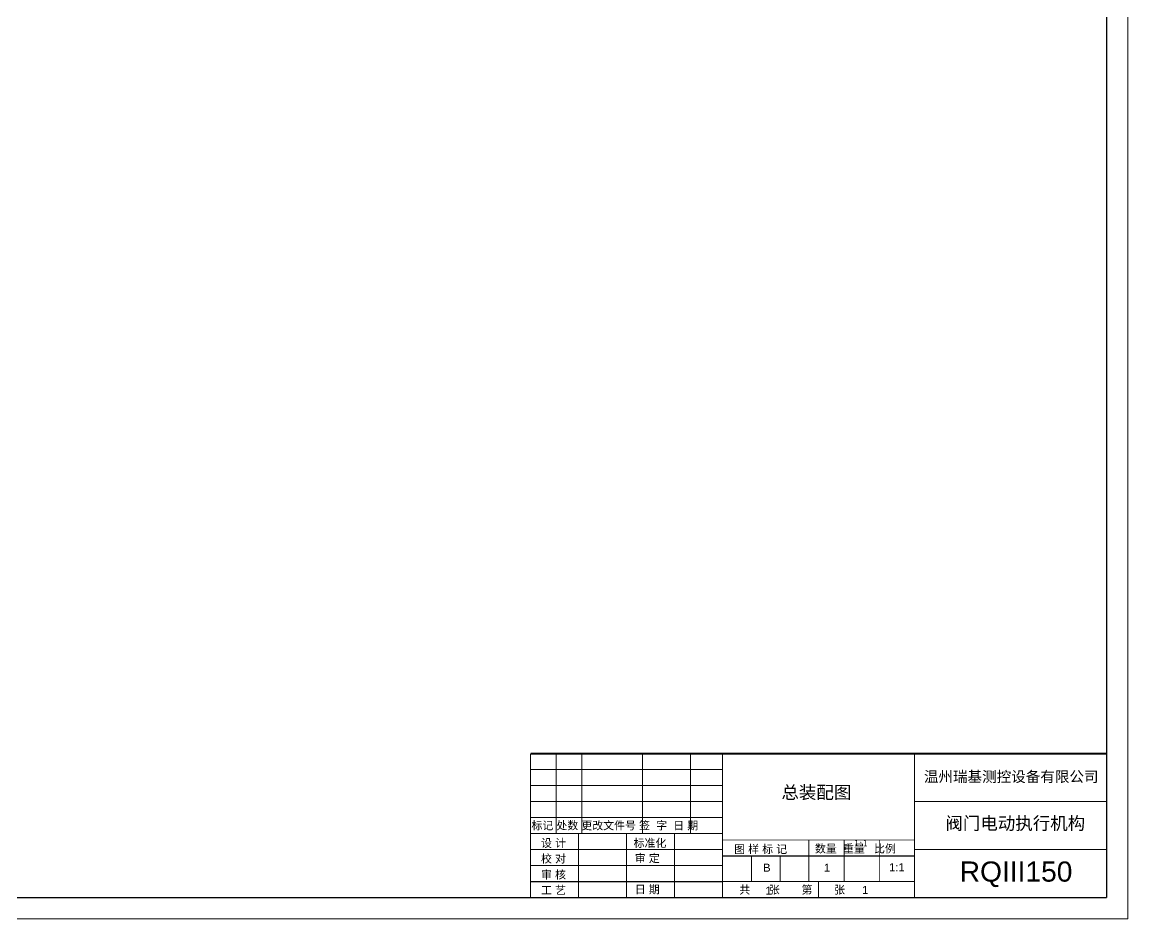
# Model space of a CAD drawing. Header units: millimetres. Extents: x 1758 to 4202, y 581 to 2263.
# Drawn here: x 3165 to 4202, y 581 to 1422 of the extents above; entities that cross this region are included whole.
import ezdxf

# ---------------------------------------------------------------- set-up
doc = ezdxf.new("R2010")
doc.units = ezdxf.units.MM
for name, color, linetype, lineweight in [('3-细实线', 5, 'Continuous', 9), ('dim', 3, 'Continuous', 13), ('文字', 7, 'Continuous', 13), ('细实线', 3, 'Continuous', 13)]:
    doc.layers.add(name, color=color, linetype=linetype, lineweight=lineweight)
doc.styles.get("Standard").update_dxf_attribs({"font": 'arial.ttf'})

msp = doc.modelspace()

# ---------------------------------------------------------------- linework, layer by layer
for p in [(4181.843, 2243.164), (1782.957, 601.164)]:
    msp.add_line(p, (4181.843, 601.164))
at = {"color": 7}
for p, q in [((3821.843, 640.164), (4001.843, 640.164)), ((3641.843, 616.164), (3821.843, 616.164))]:
    msp.add_line(p, q, dxfattribs=at)
for points, const_width in [([(3641.843, 736.164), (4181.843, 736.164)], 1.8), ([(3641.843, 736.164), (3641.843, 601.164)], 0.9), ([(3665.843, 736.164), (3665.843, 661.164)], 0.9), ([(3689.843, 736.164), (3689.843, 661.164)], 0.9), ([(3746.843, 736.164), (3746.843, 661.164)], 0.9), ([(3791.843, 736.164), (3791.843, 661.164)], 0.9), ([(3821.843, 601.164), (3821.843, 736.164)], 0.9), ([(4001.843, 601.164), (4001.843, 736.164)], 0.9), ([(4001.843, 691.164), (4181.843, 691.164)], 0.9), ([(3641.843, 661.164), (3821.843, 661.164)], 0.9), ([(3686.843, 661.164), (3686.843, 601.164)], 0.9), ([(3731.843, 661.164), (3731.843, 601.164)], 0.9), ([(3776.843, 661.164), (3776.843, 601.164)], 0.9), ([(3821.843, 655.164), (4001.843, 655.164)], 0.9), ([(3902.843, 616.164), (3902.843, 655.164)], 0.9), ([(3935.843, 616.164), (3935.843, 655.164)], 0.9), ([(3968.843, 616.164), (3968.843, 655.164)], 0.9), ([(4001.843, 646.164), (4181.843, 646.164)], 0.9), ([(3821.843, 616.164), (4001.843, 616.164)], 0.9), ([(3911.843, 601.164), (3911.843, 616.164)], 0.9)]:
    msp.add_lwpolyline(points, dxfattribs=dict(at, const_width=const_width))
at = {"layer": 'dim', "color": 7}
for p, q in [((3641.843, 721.164), (3821.843, 721.164)), ((3641.843, 706.164), (3821.843, 706.164)), ((3641.843, 691.164), (3821.843, 691.164)), ((3641.843, 676.164), (3821.843, 676.164)), ((3641.843, 646.164), (3821.843, 646.164)), ((3848.843, 616.164), (3848.843, 640.164)), ((3875.843, 616.164), (3875.843, 640.164)), ((3641.843, 631.164), (3821.843, 631.164))]:
    msp.add_line(p, q, dxfattribs=at)
at = {"layer": '细实线', "color": 3}
for p, q in [((4201.843, 581.164), (4201.843, 2263.164)), ((1757.957, 581.164), (4201.843, 581.164))]:
    msp.add_line(p, q, dxfattribs=at)

# ---------------------------------------------------------------- texts
at = {"color": 7}
for s, p in [('标记 处数 更改文件号 签  字  日 期', (3642.726, 664.991)), ('设 计', (3651.665, 648.507)), ('标准化', (3738.466, 648.507)), ('审 定', (3739.593, 634.27)), ('图 样 标 记', (3832.707, 642.754)), ('数量  重量   比例', (3908.456, 643.248)), ('校 对', (3651.665, 633.896)), ('审 核', (3651.665, 618.91)), ('工 艺', (3651.665, 604.299)), ('日 期', (3739.593, 605.048)), ('共      张       第       张', (3837.582, 604.73))]:
    msp.add_text(s, height=7.5, dxfattribs=at).set_placement(p)
at = {"color": 7, "insert": (4097.012, 622.945), "char_height": 18.9, "width": 60, "attachment_point": 5}
msp.add_mtext('RQIII150', dxfattribs=at)
at = {"layer": '3-细实线', "color": 7}
for s, p in [('B', (3859.893, 625.435)), ('1', (3916.88, 625.435)), ('1:1', (3977.97, 625.851)), ('1', (3952.631, 604.501)), ('1', (3862.034, 603.914))]:
    msp.add_text(s, height=7.5, dxfattribs=at).set_placement(p)
at = {"layer": '文字', "attachment_point": 5}
for s, insert, char_height, width in [('{\\fSimSun|b0|i0|c134|p2;温州瑞基测控设备有限公司}', (4092.466, 714.004), 10, 174.27649), ('总装配图', (3909.78, 699.126), 12.005, 144.06), ('阀门电动执行机构', (4096.286, 670.124), 12.005, 144.06), ('{\\fSimSun|b0|i0|c134|p2;1:1}', (3951.497, 652.129), 6.0025, 28.812)]:
    msp.add_mtext(s, dxfattribs=dict(at, insert=insert, char_height=char_height, width=width))

doc.saveas('drawing.dxf')
